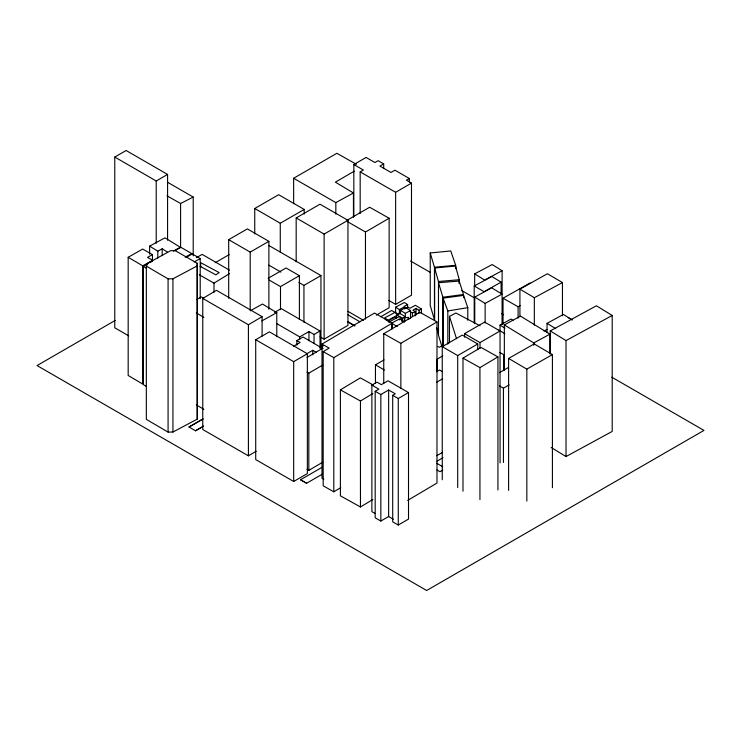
<?xml version="1.0" encoding="UTF-8"?>
<svg xmlns="http://www.w3.org/2000/svg" width="741" height="741" viewBox="0 0 741 741"><rect width="100%" height="100%" fill="white"/><g stroke="black" fill="none" stroke-linecap="round" stroke-linejoin="round"><path stroke-width="1.11" d="M146.338 266.139L146.727 263.861L170.8 250.606L175.58 250.838L197.208 263.259L197.245 419.137L172.949 432.031L168.077 432.096L146.338 419.378L146.338 266.139L168.077 278.857L172.949 278.792L197.245 265.889M213.992 292.352L213.992 283.145L229.488 273.633M372.806 499.545L360.459 506.964L340.397 495.831L340.397 389.868L360.348 377.882L373.39 385.125M360.459 506.964L360.459 401.011L372.806 393.591M462.986 491.237L462.986 358.135L480.983 347.418L497.933 356.893L497.933 489.986M479.936 499.554L479.936 367.61L497.933 356.893M256.229 451.204L248.411 455.835L202.756 429.502L202.756 298.438L216.465 290.324L262.092 316.666L262.092 336.21M248.411 455.835L248.411 324.771L262.092 316.666M383.745 383.208L383.745 333.719L419.869 312.294L436.986 321.918L436.986 483.039L407.698 500.407M400.862 388.219L400.862 343.342L436.986 321.918M323.789 479.242L322.002 478.232L322.002 344.074L374.52 313.045L392.322 323.085L392.322 328.865M340.749 487.698L333.802 491.802L323.178 485.8L323.178 351.632L329.152 348.103L322.002 344.074M333.802 491.802L333.802 357.634L392.322 323.085M307.006 357.486L322.881 348.205M306.969 469.294L308.83 470.359L308.83 373.158L322.78 364.998M371.88 385.116L377.002 382.143L381.365 384.644L387.997 380.791L408.513 392.563L408.513 519.089L398.269 525.045L392.702 521.849L392.702 395.324L395.286 393.823L388.636 390.007L388.636 516.533L380.846 521.062L375.178 517.811L375.178 391.285L378.864 389.127L371.88 385.116L371.88 511.642L374.872 513.356M547.043 332.561L547.043 323.345L563.373 314.462L572.071 319.788M308.83 470.359L322.78 462.199M354.328 171.134L335.377 182.156L353.448 192.966L353.448 217.28M353.827 216.548L353.827 164.548L366.082 157.444L374.937 162.538L378.132 160.695L383.69 163.891L379.901 166.086L390.961 172.449L394.879 170.18L409.356 178.507L406.439 180.202L411.487 183.101L411.487 295.187L395.638 304.375L388.738 300.411M365.47 319.167L365.47 232.016L389.136 218.262L389.136 307.7L376.317 315.147M380.846 521.062L380.846 394.536L388.636 390.007M398.269 525.045L398.269 398.519L408.513 392.563M395.638 304.375L395.638 192.29L411.487 183.101M128.582 335.784L114.772 327.8L114.772 157.046L126.127 150.506L167.577 174.441L167.577 240.204M114.772 157.046L156.212 180.989L167.577 174.441M293.64 203.729L293.64 178.266L336.859 153.294L356.421 164.317M254.747 233.943L254.747 208.499L278.662 194.698L304.199 209.434L304.199 214.056M228.691 298.336L228.691 239.676L247.355 228.904L268.881 241.334L268.881 309.201M360.172 213.491L360.172 171.893L363.377 170.041L353.827 164.548M254.747 208.499L280.274 223.236L304.199 209.434M115.133 320.473L37.05 365.563L426.649 590.494L703.95 430.401L611.807 377.197M215.242 262.685L229.256 254.589M296.178 261.823L296.178 217.937L319.992 204.192L347.946 220.318L347.946 325.401L324.113 339.146L320.121 336.849M228.691 239.676L250.199 252.107L268.881 241.334M347.075 220.262L369.666 207.248L389.136 218.262M296.178 217.937L324.113 234.073L347.946 220.318M268.14 278.31L286.045 267.983L299.392 275.689L299.392 319.593M269.048 279.978L280.496 286.591L299.392 275.689M298.929 282.497L303.94 285.387L320.955 275.578L320.955 348.261M274.513 312.433L281.182 308.589L320.029 331.014L320.029 348.242M255.71 339.739L269.4 331.848L307.367 353.763L307.367 473.592L293.677 481.483L255.71 459.577L255.71 339.739L293.677 361.654L307.367 353.763M276.875 323.697L299.735 336.886L308.96 331.551L314.045 334.478L320.029 331.014M320.232 347.575L323.187 345.862M195.494 430.79L203.469 426.186L195.494 430.79L189.001 427.001L202.997 418.952M441.673 345.945L439.348 347.288L437.931 346.473M464.561 337.146L464.561 333.672L484.633 322.085L500.064 330.995L480.011 342.583L480.011 348.372M442.257 479.76L442.257 346.658L462.31 335.071L477.75 343.981L477.75 349.771M442.822 355.837L436.949 359.228L436.949 371.862M457.697 487.522L457.697 355.578L477.75 343.981M437.19 371.352L439.515 370.009L442.331 371.639M436.755 382.161L442.627 378.771M322.53 474.027L306.598 483.271L300.531 479.77L322.437 467.071M499.443 372.667L508.039 367.693M503.426 462.523L503.426 388.201L509.16 384.894M436.755 455.715L442.627 452.325M437.033 461.134L443.044 457.66M442.822 470.063L439.978 471.739L436.995 469.979M175.117 250.68L180.906 247.346L191.799 253.589L185.194 257.183M189.001 427.048L202.997 418.998M296.854 345.13L296.854 340.564L303.041 337.025L322.956 348.594M293.455 346.297L300.133 342.472L296.854 340.564M306.478 353.92L312.767 350.308L316.481 352.466M380.754 316.768L391.628 310.479L395.963 313.026M375.455 383.273L375.455 364.85L384.088 359.894M146.255 386.394L143.291 384.616L143.291 266.408L147.931 263.759M149.793 262.694L152.572 261.101M152.442 254.589L147.533 257.386L152.655 260.323L142.689 265.806L128.174 257.275L142.689 249.059L152.442 254.589L152.442 260.332M508.604 490.375L508.604 358.431L534.178 343.907L552.415 354.606L552.415 487.708M508.604 358.431L526.832 369.138L552.415 354.606M186.371 257.266L192.317 253.904L200.209 258.553L200.209 298.725M194.253 261.916L200.209 258.553M196.346 257.673L202.163 254.395L229.469 270.159M503.037 324.354L503.037 298.215L530.139 282.932M501.12 293.686L501.12 282.154L484.058 291.695L474.203 285.952L474.203 322.872M519.923 316.657L519.923 289.157L547.404 273.744L562.456 282.562L562.456 315.786M503.037 298.215L518.098 306.755L520.117 305.625M196.541 299.559L201.311 296.9L203.682 298.317M500.064 462.93L500.045 325.151L510.984 319.084L512.967 320.269M250.541 310.636L262.49 304.032L276.782 312.656L276.782 336.673M261.851 320.899L276.782 312.656M543.922 331.042L546.96 329.365M293.64 178.266L335.83 202.617L353.448 192.966M474.759 297.095L491.681 287.823L502.065 294.131L485.142 303.402L474.759 297.095L474.759 323.632M504.343 369.898L504.343 324.919L520.515 316.12L549.942 334.145L549.942 353.753M550.23 353.874L550.23 330.912L596.431 305.792L612.205 315.462L612.205 431.429L566.022 456.558L551.211 447.49M504.343 324.919L533.77 342.944L549.942 334.145M550.23 330.912L566.022 340.582L612.205 315.462M149.626 254.163L149.626 246.132L164.984 237.833L180.285 247.272L173.301 251.051M149.626 246.132L157.805 251.171L162.177 248.809L167.522 252.116M400.483 313.693L400.483 310.359L405.67 307.561L410.523 310.562L410.523 318.324M405.318 308.654L408.078 307.163L409.912 308.293L415.395 305.283L421.425 309.016L421.425 313.313M396.509 314.675L399.408 313.11L405.207 316.694L402.307 318.26L396.509 314.675L396.509 317.898M388.738 322.178L399.149 316.564L402.057 318.361L402.057 321.585M400.483 310.359L405.327 313.36L410.523 310.562M419.073 313.508L419.073 310.284L416.062 308.413L412.876 310.136L415.182 311.553L415.182 315.861M391.637 328.68L391.637 323.132L399.612 318.825L404.271 321.705M399.223 319.89L402.057 318.361M409.754 311.396L412.422 313.045L415.182 311.553M419.073 310.284L421.425 309.016M519.923 289.157L534.335 297.706L562.456 282.562M474.203 285.952L491.894 276.532L501.12 282.154M395.601 312.711L395.601 307.163L404.373 302.504L407.606 304.542L407.606 307.867M407.606 304.542L404.086 306.404L404.669 306.774L404.669 308.988M395.601 307.163L399.418 309.562L404.669 306.774M474.675 286.554L474.675 273.864L492.2 264.546L502.12 270.752L502.065 324.123M396.713 315.601L388.136 320.158L384.57 317.926L395.064 312.35L398.621 314.592M502.12 270.752L484.595 280.07L474.675 273.864M449.472 342.768L449.472 316.342L455.891 313.026L480.066 325.808M166.929 195.781L180.591 203.497L193.206 197.06L193.206 255.84M467.784 307.663L463.588 295.39L443.09 298.151L447.823 310.951L467.784 307.663L467.784 320.223M442.886 297.224L463.486 294.501L459.188 281.024L438.496 282.747L442.886 297.224L442.886 346.334M404.28 322.085L404.28 317.778L408.171 317.37L408.828 319.464M430.234 252.977L434.448 267.242L434.448 319.779L430.234 305.524L430.234 252.977L450.75 250.949L455.687 265.306L455.687 268.733M434.634 320.52L434.634 267.973L455.502 266.038L459.263 279.718L459.263 283.145M434.448 267.242L455.687 265.306M434.634 267.973L438.477 281.497L459.263 279.718M200.107 266.288L215.853 274.865L219.16 272.595L200.7 262.675L200.7 267.279M499.832 352.521L503.778 354.707L503.778 370.648M340.397 389.868L360.459 401.011M462.986 358.135L479.936 367.61M383.745 333.719L400.862 343.342M323.178 351.632L333.802 357.634M199.357 274.791L213.992 283.145M306.969 372.093L308.83 373.158M360.172 171.893L395.638 192.29M392.702 395.324L398.269 398.519M375.178 391.285L380.846 394.536M388.636 516.533L393.388 519.256M348.029 221.948L365.47 232.016M410.495 260.971L430.53 272.54M461.578 290.463L474.592 297.984M501.638 313.591L503.639 314.749M464.561 333.672L480.011 342.583M167.466 182.203L193.206 197.06M268.853 245.493L320.955 275.578M442.257 346.658L457.697 355.578M499.564 385.968L503.426 388.201M268.872 265.139L280.895 272.086M348.029 311.387L363.535 320.344M347.983 314.869L359.941 321.816M354.856 325.845L347.89 321.826L354.856 325.892M202.756 298.438L248.411 324.771M436.708 463.245L442.683 466.737M306.598 483.271L300.531 479.77M375.455 364.85L384.422 370.055M568.245 317.62L572.135 319.927M196.282 312.887L203.877 317.426M196.282 404.827L203.877 409.365M500.045 325.151L505.001 328.124M143.291 266.408L146.255 268.186M498.869 330.106L504.816 333.691M547.043 323.345L555.741 328.671M396.389 318.445L394.61 317.343L388.441 320.668L390.229 321.77M391.637 323.132L397.222 326.586M385.172 319.343L389.47 322.039M449.472 316.342L456.539 338.767M404.28 317.778L405.271 320.918M441.951 346.658L438.496 335.284L438.477 281.497M436.699 327.8L438.477 334.043M197.245 419.137L197.208 263.259M566.022 340.582L566.022 456.558M534.335 297.706L534.335 325.197M533.77 342.944L533.77 345.25M526.832 369.138L526.832 501.073M518.098 306.755L518.098 318.121M485.142 303.402L485.142 323.02M463.588 295.39L463.588 297.669M459.188 281.024L459.188 283.312M455.502 266.038L455.502 268.316M447.823 310.951L447.823 344.074M443.09 298.151L443.09 346.121M416.062 308.413L416.062 314.869M412.422 313.045L412.422 316.268M409.356 178.507L409.356 181.971M408.171 317.37L408.171 319.519M405.327 313.36L405.327 317.796M402.307 318.26L402.307 321.483M399.418 309.562L399.418 313.999M383.69 163.891L383.69 168.513M335.83 202.617L335.83 214.195M324.113 234.073L324.113 339.146M314.045 334.478L314.045 343.667M312.767 350.308L312.767 354.874M308.96 331.551L308.96 340.74M303.94 285.387L303.94 322.307M299.735 336.886L299.735 339.183M293.677 361.654L293.677 481.483M280.496 286.591L280.496 309.701M280.274 223.236L280.274 252.144M250.199 252.107L250.199 310.775M180.591 203.497L180.591 247.29M172.949 278.792L172.949 432.031M168.077 278.857L168.077 432.096M162.177 248.809L162.177 255.701M157.805 251.171L157.805 258.063M156.212 180.989L156.212 243.289M146.727 263.861L146.727 266.158M142.689 265.806L142.689 384.023L128.174 375.483L128.174 257.275"/></g></svg>
